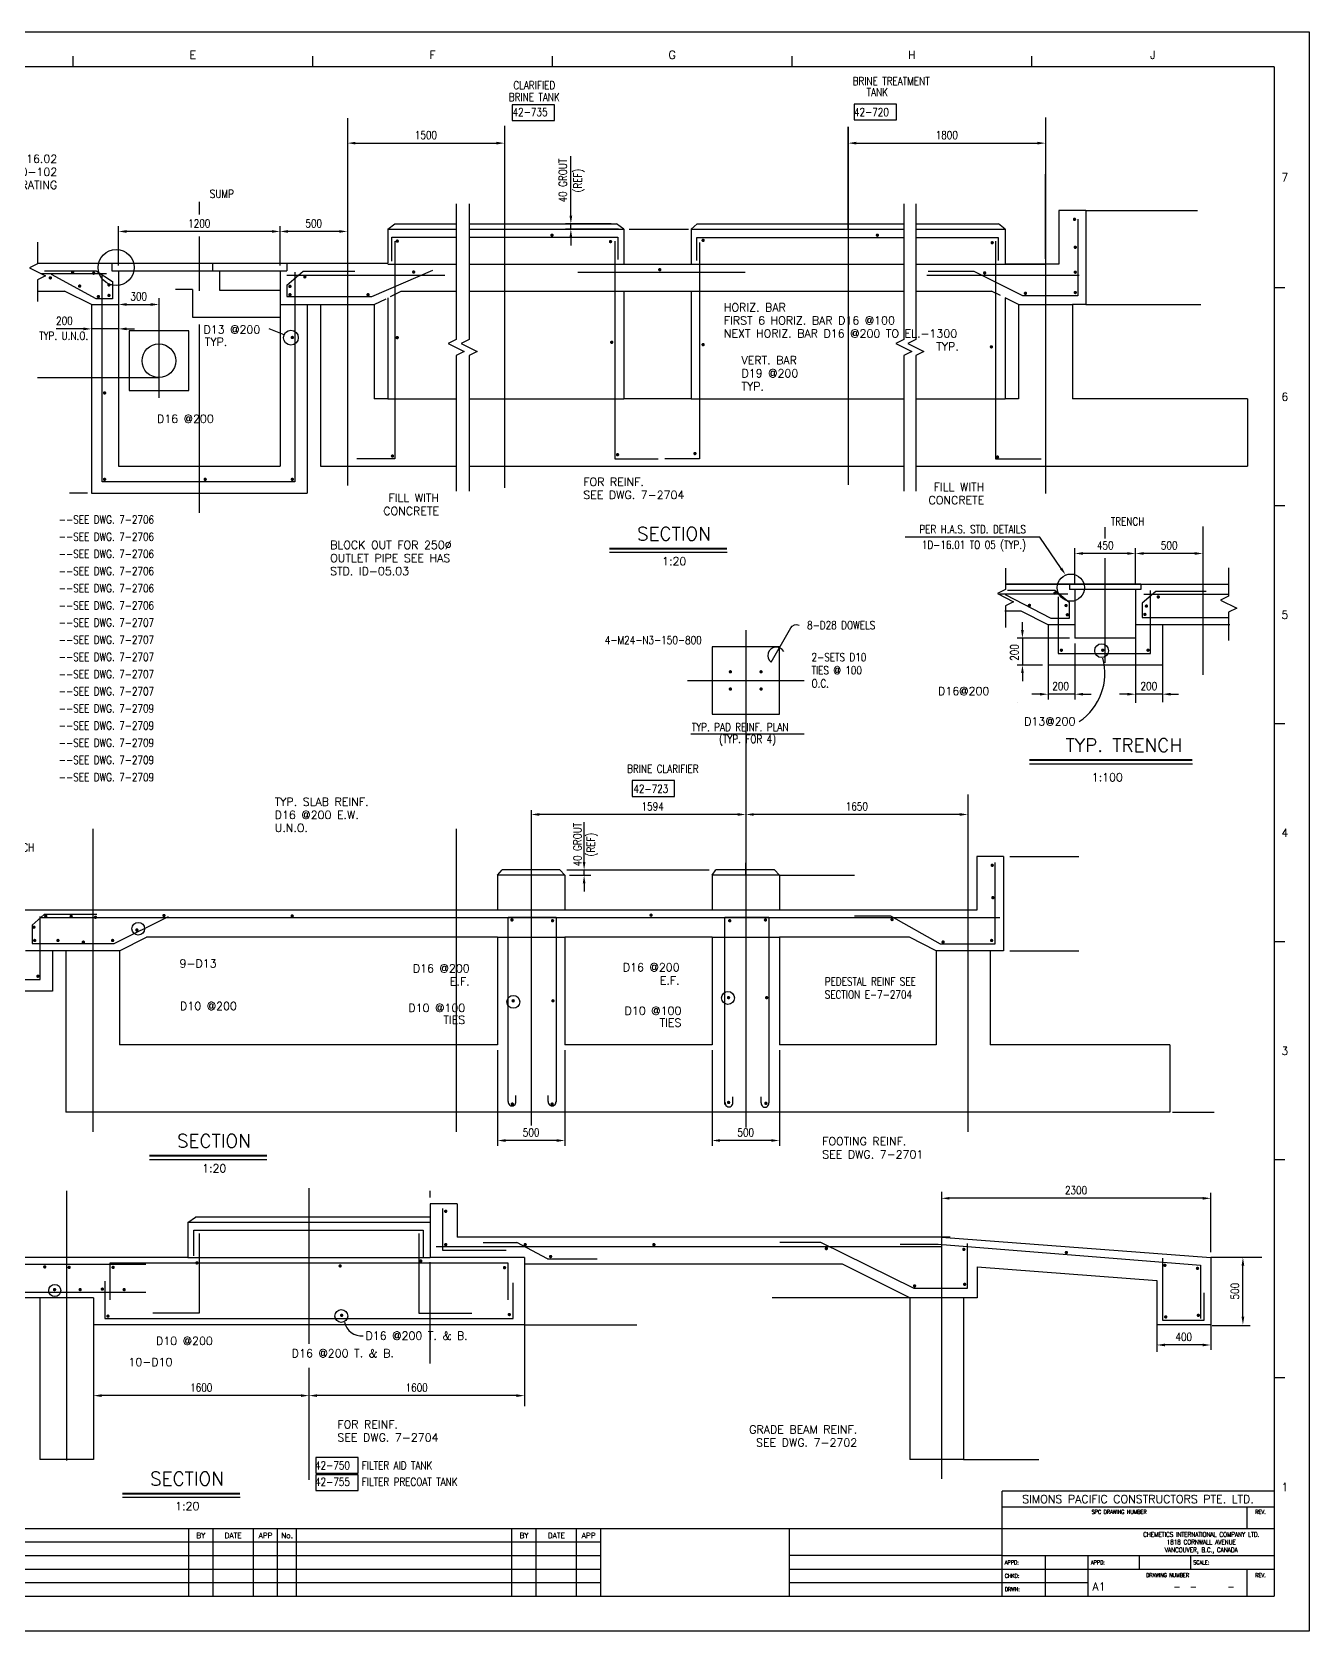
# Model space of a CAD drawing. Extents: x 0 to 84100, y 0 to 59400.
# Drawn here: x 36677 to 84100, y 0 to 59400 of the extents above; entities that cross this region are included whole.
import ezdxf
from ezdxf.enums import TextEntityAlignment as Align

# ---------------------------------------------------------------- set-up
doc = ezdxf.new("R2010")
doc.units = 0
doc.header["$LTSCALE"] = 2500
doc.linetypes.add('CENTER2', pattern=[0])
doc.linetypes.add('HIDDEN', pattern=[0])
for name, color, linetype in [('BORDER', 7, 'CONTINUOUS'), ('CLINE', 7, 'CENTER2'), ('CONC', 1, 'CONTINUOUS'), ('CUTLINE', 7, 'CONTINUOUS'), ('DIM', 6, 'CONTINUOUS'), ('REBAR', 2, 'CONTINUOUS'), ('STREAMS', 7, 'CONTINUOUS'), ('TEXT', 7, 'CONTINUOUS')]:
    doc.layers.add(name, color=color, linetype=linetype)
doc.styles.get("Standard").update_dxf_attribs({"font": 'romans', "width": 0.8})

msp = doc.modelspace()

# ---------------------------------------------------------------- linework, layer by layer
at = {"layer": 'BORDER', "color": 0}
for p, q in [((38200, 58500), (38200, 58100)), ((47100, 58500), (47100, 58100)), ((56000, 58500), (56000, 58100)), ((64900, 58500), (64900, 58100)), ((73800, 58500), (73800, 58100)), ((82800, 58100), (2600, 58100)), ((82800, 58100), (82800, 1300)), ((83200, 49900), (82800, 49900)), ((83200, 41800), (82800, 41800)), ((83200, 33700), (82800, 33700)), ((83200, 25600), (82800, 25600)), ((83200, 17500), (82800, 17500)), ((83200, 9400), (82800, 9400)), ((72700, 1300), (72700, 5200)), ((82800, 5200), (72700, 5200)), ((82800, 4600), (72700, 4600)), ((81800, 3800), (81800, 4600)), ((82800, 3800), (2600, 3800)), ((42500, 1300), (42500, 3800)), ((43400, 1300), (43400, 3800)), ((44900, 1300), (44900, 3800)), ((45800, 1300), (45800, 3800)), ((46500, 1300), (46500, 3800)), ((54500, 1300), (54500, 3800)), ((55400, 1300), (55400, 3800)), ((56900, 1300), (56900, 3800)), ((57800, 1300), (57800, 3800)), ((64800, 3800), (64800, 1300)), ((57800, 3300), (2600, 3300)), ((2600, 2800), (57800, 2800)), ((72700, 2800), (64800, 2800)), ((72700, 2800), (82800, 2800)), ((74300, 2800), (74300, 1300)), ((75900, 2300), (75900, 2800)), ((77800, 2300), (77800, 2800)), ((79700, 2800), (79700, 2300)), ((2600, 2300), (57800, 2300)), ((2600, 1800), (57800, 1800)), ((64800, 2300), (75900, 2300)), ((64800, 1800), (75900, 1800)), ((75900, 2300), (82800, 2300)), ((75900, 1300), (75900, 2300)), ((81800, 1300), (81800, 2300)), ((2600, 1300), (82800, 1300))]:
    msp.add_line(p, q, dxfattribs=at)
at = {"layer": 'BORDER', "color": 0, "const_width": 75}
for points in [[(62487, 40210), (58119, 40210)], [(79768, 32357), (73715, 32357)], [(45404, 17657), (41036, 17657)], [(44404, 5108), (40036, 5108)]]:
    msp.add_lwpolyline(points, dxfattribs=at)
at = {"layer": 'BORDER', "color": 0}
for points in [[(62487, 40060), (58119, 40060)], [(79768, 32207), (73715, 32207)], [(45404, 17507), (41036, 17507)], [(44404, 4958), (40036, 4958)]]:
    msp.add_lwpolyline(points, dxfattribs=at)
at = {"layer": 'CLINE', "color": 0}
for p, q in [((48390, 56193), (48390, 42547)), ((54224, 55918), (54224, 42462)), ((66984, 55881), (66984, 42573)), ((74313, 56227), (74313, 42253)), ((42890, 53091), (42890, 52623)), ((42890, 51804), (42890, 49785)), ((41390, 49516), (41390, 45810)), ((42890, 48539), (42890, 41536)), ((80158, 41034), (80158, 35521)), ((63183, 37185), (63183, 18705)), ((61015, 35312), (65351, 35312)), ((71433, 31079), (71433, 18547)), ((38933, 29803), (38933, 18547)), ((52433, 29803), (52433, 18547)), ((37963, 16347), (37963, 6336)), ((46963, 16454), (46963, 10673)), ((70449, 16314), (70449, 5650)), ((51463, 9938), (51463, 13705)), ((46963, 9780), (46963, 5622))]:
    msp.add_line(p, q, dxfattribs=at)
msp.add_lwpolyline([(63183, 35312), (63183, 35312), (63183, 35312)], close=True, dxfattribs=at)
at = {"layer": 'CONC', "color": 0}
for p, q in [((74813, 52772), (74813, 50772)), ((75813, 52772), (74813, 52772)), ((75813, 52772), (75813, 49272)), ((49890, 52072), (49890, 50810)), ((49890, 52072), (52430, 52072)), ((52915, 52072), (58654, 52072)), ((58654, 52072), (58654, 50772)), ((61154, 52072), (61154, 50772)), ((61154, 52072), (69053, 52072)), ((69501, 52072), (72813, 52072)), ((72813, 52072), (72813, 50772)), ((36885, 50810), (49890, 50810)), ((39640, 50772), (39640, 50522)), ((39640, 50522), (46140, 50522)), ((39890, 50522), (39890, 43272)), ((43376, 50772), (43376, 50522)), ((43640, 50522), (43640, 49810)), ((45890, 50522), (45890, 43272)), ((46140, 50772), (46140, 50522)), ((58654, 50772), (61154, 50772)), ((74813, 50772), (72813, 50772)), ((72813, 50772), (74313, 50772)), ((36885, 49772), (37890, 49772)), ((38890, 49272), (37890, 49772)), ((43640, 49810), (45890, 49810)), ((49890, 49522), (49890, 45772)), ((58654, 49772), (58654, 45772)), ((61154, 49772), (61154, 45772)), ((72813, 49522), (72813, 45772)), ((38890, 49272), (38890, 42272)), ((38890, 49272), (39890, 49272)), ((45890, 49272), (49390, 49272)), ((46890, 49272), (46890, 42272)), ((47390, 49272), (47390, 43272)), ((49390, 49272), (49390, 45772)), ((73313, 49272), (73313, 45772)), ((75313, 49272), (75313, 45772)), ((75813, 49272), (75313, 49272)), ((49890, 45772), (49390, 45772)), ((61154, 45772), (58654, 45772)), ((73313, 45772), (72813, 45772)), ((81813, 45772), (75313, 45772)), ((81813, 45772), (81813, 43272)), ((39890, 43272), (45890, 43272)), ((47390, 43272), (52430, 43272)), ((52915, 43272), (69053, 43272)), ((69501, 43272), (81813, 43272)), ((38890, 42272), (46890, 42272)), ((72830, 38888), (81092, 38888)), ((75202, 38888), (75202, 38688)), ((77852, 38688), (75202, 38688)), ((75408, 38688), (75408, 36882)), ((77658, 38688), (77658, 36882)), ((77852, 38888), (77852, 38688)), ((74408, 37382), (73408, 37882)), ((74408, 37382), (74408, 35882)), ((75408, 37382), (74408, 37382)), ((77658, 36882), (75408, 36882)), ((81158, 37382), (77658, 37382)), ((78658, 37382), (78658, 35882)), ((78658, 35882), (74408, 35882)), ((61144, 33325), (65356, 33325)), ((72759, 28772), (71759, 28772)), ((71759, 28772), (71759, 26772)), ((72759, 28772), (72759, 25272)), ((56463, 28072), (53963, 28072)), ((53963, 28072), (53963, 26772)), ((56278, 28272), (54141, 28272)), ((56463, 28072), (56463, 26772)), ((64433, 28072), (61933, 28072)), ((61933, 28072), (61933, 26772)), ((64256, 28272), (62076, 28272)), ((64433, 28072), (64433, 26772)), ((71759, 26772), (30073, 26772)), ((61576, 26772), (58076, 26772)), ((39933, 25272), (40933, 25772)), ((53963, 25772), (40933, 25772)), ((53963, 25772), (53963, 21772)), ((53963, 25772), (56463, 25772)), ((61933, 25772), (56463, 25772)), ((56463, 25772), (56463, 21772)), ((61933, 25772), (61933, 21772)), ((61933, 25772), (64433, 25772)), ((69259, 25772), (64433, 25772)), ((64433, 25772), (64433, 21772)), ((70259, 25272), (69259, 25772)), ((39933, 25272), (36433, 25272)), ((37433, 25272), (37433, 23772)), ((37933, 25272), (37933, 19272)), ((39933, 25272), (39933, 21772)), ((70259, 25272), (70259, 21772)), ((72759, 25272), (70259, 25272)), ((72259, 25272), (72259, 21772)), ((37433, 23772), (33183, 23772)), ((53963, 21772), (39933, 21772)), ((61933, 21772), (56463, 21772)), ((70259, 21772), (64433, 21772)), ((78933, 21772), (72259, 21772)), ((78933, 21772), (78933, 19272)), ((78933, 19272), (37933, 19272)), ((51463, 15875), (51463, 13875)), ((52463, 15875), (51463, 15875)), ((52463, 15875), (52463, 14625)), ((42463, 15175), (42463, 13875)), ((51463, 15175), (42463, 15175)), ((70775, 14625), (52463, 14625)), ((70449, 14625), (80449, 13875)), ((42463, 13875), (29014, 13875)), ((54963, 13875), (51463, 13875)), ((54963, 13875), (54963, 11375)), ((82352, 13875), (80449, 13875)), ((80449, 13875), (80449, 11375)), ((66775, 13625), (54963, 13625)), ((69275, 12375), (66775, 13625)), ((71775, 13523), (71775, 12375)), ((71775, 13523), (78449, 13022)), ((78449, 13022), (78449, 11375)), ((38963, 12375), (35463, 12375)), ((36963, 12375), (36963, 6375)), ((38963, 12375), (38963, 6375)), ((69275, 12375), (69275, 6375)), ((71775, 12375), (69275, 12375)), ((71275, 12375), (71275, 6375)), ((54963, 11375), (38963, 11375)), ((80449, 11375), (78449, 11375)), ((38963, 6375), (36963, 6375)), ((71275, 6375), (69275, 6375))]:
    msp.add_line(p, q, dxfattribs=at)
at = {"layer": 'CONC', "color": 0, "linetype": 'HIDDEN'}
for p, q in [((42640, 49839), (42640, 48810)), ((42640, 48810), (45890, 48810))]:
    msp.add_line(p, q, dxfattribs=at)
at = {"layer": 'CONC', "color": 0, "linetype": 'CONTINUOUS'}
msp.add_line((58654, 49772), (61154, 49772), dxfattribs=at)
at = {"layer": 'CONC', "color": 0}
for points in [[(40282, 46077), (42498, 46077), (42498, 48293), (40282, 48293)], [(61933, 36562), (61933, 34062), (64433, 34062), (64433, 36562)]]:
    msp.add_lwpolyline(points, close=True, dxfattribs=at)
at = {"layer": 'CONC', "color": 0, "const_width": 62.5}
for points in [[(62613, 35601, 1), (62613, 35663, 1)], [(63753, 35601, 1), (63753, 35663, 1)], [(62613, 34961, 1), (62613, 35023, 1)], [(63753, 34961, 1), (63753, 35023, 1)]]:
    msp.add_lwpolyline(points, format="xyb", close=True, dxfattribs=at)
at = {"layer": 'CONC', "color": 0}
msp.add_circle((41390, 47185), 625, dxfattribs=at)
at = {"layer": 'CUTLINE', "color": 0}
msp.add_lwpolyline([(0, 0), (0, 59400), (84100, 59400), (84100, 0)], close=True, dxfattribs=at)
msp.add_lwpolyline([(0, 0), (0, 59400), (84100, 59400), (84100, 0)], close=True, dxfattribs=at)
at = {"layer": 'DIM', "color": 0}
for p, q in [((56081, 56688), (54515, 56688)), ((54515, 56688), (54515, 56107)), ((56081, 56107), (56081, 56688)), ((68780, 56713), (67214, 56713)), ((67214, 56713), (67214, 56132)), ((68780, 56132), (68780, 56713)), ((48390, 55993), (48390, 55071)), ((54515, 56107), (56081, 56107)), ((66984, 52072), (66984, 55881)), ((67214, 56132), (68780, 56132)), ((74313, 56027), (74313, 55071)), ((48690, 55271), (53924, 55271)), ((54224, 55718), (54224, 55071)), ((66984, 55681), (66984, 55071)), ((67284, 55271), (74013, 55271)), ((56689, 52872), (56689, 54789)), ((74313, 50972), (74313, 54116)), ((56689, 52572), (56689, 52872)), ((49890, 52072), (50154, 52272)), ((50154, 52272), (52430, 52272)), ((52915, 52272), (58389, 52272)), ((58189, 52272), (56489, 52272)), ((56689, 52072), (56689, 52272)), ((58654, 52072), (58389, 52272)), ((61154, 52072), (61375, 52272)), ((61375, 52272), (69053, 52272)), ((69501, 52272), (72564, 52272)), ((72813, 52072), (72564, 52272)), ((75813, 52772), (79965, 52772)), ((39890, 50722), (39890, 52190)), ((45590, 51990), (40190, 51990)), ((45890, 50722), (45890, 52190)), ((45890, 50722), (45890, 52190)), ((48090, 51990), (46190, 51990)), ((58454, 52072), (56489, 52072)), ((56689, 51772), (56689, 51472)), ((58859, 52072), (61053, 52072)), ((39890, 50322), (39890, 49077)), ((41390, 49316), (41390, 49077)), ((42640, 49839), (42007, 49839)), ((49390, 49272), (49827, 49490)), ((49988, 49571), (50390, 49772)), ((72643, 49607), (72313, 49772)), ((73313, 49272), (72813, 49522)), ((38890, 49072), (38890, 47262)), ((39890, 49072), (39890, 47262)), ((40190, 49277), (41090, 49277)), ((73313, 49272), (75313, 49272)), ((75813, 49272), (80089, 49272)), ((38290, 48371), (37573, 48371)), ((38590, 48371), (38290, 48371)), ((39890, 48371), (38890, 48371)), ((40190, 48371), (40490, 48371)), ((46037, 48146), (45483, 48369)), ((36885, 46560), (41390, 46560)), ((76533, 40584), (76533, 40999)), ((73689, 40628), (69098, 40628)), ((74101, 40628), (73689, 40628)), ((74894, 39473), (74101, 40628)), ((75408, 38888), (75408, 40228)), ((77358, 40028), (75708, 40028)), ((76533, 35962), (76533, 39853)), ((77658, 38888), (77658, 40228)), ((77658, 38888), (77658, 40228)), ((79858, 40028), (77958, 40028)), ((77852, 38888), (72830, 38888)), ((73408, 37882), (72808, 37882)), ((73458, 37182), (73458, 37482)), ((75208, 36882), (73258, 36882)), ((73258, 36882), (73258, 36882)), ((73458, 36882), (73458, 35882)), ((74408, 37182), (74408, 34600)), ((77658, 36882), (77658, 34483)), ((75408, 36682), (75408, 34600)), ((74208, 35882), (73258, 35882)), ((78658, 35882), (78658, 34510)), ((73458, 35582), (73458, 35282)), ((73258, 34483), (73258, 34483)), ((74108, 34800), (73808, 34800)), ((75408, 34800), (74408, 34800)), ((75708, 34800), (76008, 34800)), ((77358, 34800), (77058, 34800)), ((78658, 34800), (77658, 34800)), ((78958, 34800), (79258, 34800)), ((60537, 31598), (58971, 31598)), ((58971, 31598), (58971, 31003)), ((60537, 31003), (60537, 31598)), ((58971, 31003), (60537, 31003)), ((62883, 30333), (55513, 30333)), ((71133, 30333), (63483, 30333)), ((57181, 28872), (57181, 30050)), ((38933, 29603), (38933, 27718)), ((57181, 28572), (57181, 28872)), ((63183, 28072), (63183, 28537)), ((72984, 28772), (75551, 28772)), ((53963, 28072), (54141, 28272)), ((56463, 28072), (56278, 28272)), ((56535, 28272), (61820, 28272)), ((56638, 28072), (57427, 28072)), ((56998, 28072), (57381, 28072)), ((57181, 28072), (57181, 28272)), ((61933, 28072), (62076, 28272)), ((64433, 28072), (64256, 28272)), ((64433, 28072), (67225, 28072)), ((57181, 27772), (57181, 27472)), ((72984, 25272), (75551, 25272)), ((53963, 21572), (53963, 18021)), ((56463, 21572), (56463, 18021)), ((61933, 21572), (61933, 18021)), ((64433, 21572), (64433, 18021)), ((79033, 19272), (80579, 19272)), ((56163, 18221), (54263, 18221)), ((64133, 18221), (62233, 18221)), ((51463, 16108), (51463, 16347)), ((70449, 16114), (70449, 15874)), ((80149, 16074), (70749, 16074)), ((80449, 14075), (80449, 16274)), ((42463, 15175), (42751, 15375)), ((51463, 15375), (42751, 15375)), ((81646, 11675), (81646, 13575)), ((69275, 12375), (64158, 12375)), ((54963, 11375), (54963, 8349)), ((54963, 11375), (59140, 11375)), ((78449, 11375), (78449, 10377)), ((80449, 11375), (80449, 10445)), ((80498, 11352), (81914, 11352)), ((80149, 10625), (78749, 10625)), ((46663, 8744), (39263, 8744)), ((54663, 8744), (47263, 8744)), ((48789, 6443), (47223, 6443)), ((47223, 6443), (47223, 5862)), ((48789, 5862), (48789, 6443)), ((71275, 6375), (74067, 6375)), ((47223, 5862), (48789, 5862)), ((48789, 5798), (47223, 5798)), ((47223, 5798), (47223, 5217)), ((48789, 5217), (48789, 5798)), ((47223, 5217), (48789, 5217))]:
    msp.add_line(p, q, dxfattribs=at)
at = {"layer": 'DIM', "color": 0, "linetype": 'HIDDEN'}
for p, q in [((49890, 50772), (52430, 50772)), ((52915, 50772), (58654, 50772)), ((61154, 50772), (69053, 50772)), ((69501, 50772), (72813, 50772)), ((50390, 49772), (52430, 49772)), ((52915, 49772), (58654, 49772)), ((61154, 49772), (69053, 49772)), ((69501, 49772), (72313, 49772)), ((49890, 45772), (52430, 45772)), ((52915, 45772), (58654, 45772)), ((61154, 45772), (69053, 45772)), ((69501, 45772), (72813, 45772)), ((42463, 13875), (51463, 13875))]:
    msp.add_line(p, q, dxfattribs=at)
at = {"layer": 'DIM', "color": 0, "linetype": 'CENTER2'}
msp.add_line((55213, 30488), (55213, 18784), dxfattribs=at)
at = {"layer": 'DIM', "color": 0}
for points, format in [([(39599, 51320, 0, 100, 0), (39465, 51588, 0, 0, 0), (37914, 54688, 0, 0, 0.61787)], "xyseb"), ([(61622, 51581, 0, 100, 0), (61882, 51431, 0, 0, 0), (62518, 51065, 0, 0, -0.619247), (62449, 49928, 0, 0, 0.694714), (62483, 49170, 0, 0, 0.157089)], "xyseb"), ([(49628, 46898, 0, 100, 0), (49912, 46800, 0, 0, 0), (50678, 46535, 0, 0, -0.579795), (50961, 45040, 0, 0, 0.211912), (49628, 42253, 0, 0, -0.971913)], "xyseb"), ([(61484, 46450, 0, 100, 0), (61724, 46630, 0, 0, 0), (62311, 47069, 0, 0, -0.161781), (62725, 47207, 0, 0, -0.000484)], "xyseb"), ([(73107, 47262, 0, 100, 0), (72901, 47044, 0, 0, 0), (71167, 45202, 0, 0, 0.718258), (71814, 43990, 0, 0, -0.785118), (72420, 42576, 0, 0, 2.995076)], "xyseb"), ([(42473, 46772, 0, 100, 0), (42726, 46611, 0, 0, 0), (45241, 45005, 0, 0, -0.36833), (46474, 40972, 0, 0, 0.816304), (47475, 40272, 0, 0, 5.85004)], "xyseb"), ([(58354, 45368, 0, 100, 0), (58111, 45192, 0, 0, 0), (56695, 44162, 0, 0, 0.662264), (57021, 42755, 0, 0, 0.086827)], "xyseb"), ([(39261, 43994, 0, 100, 0), (39494, 44183, 0, 0, 0), (40299, 44838, 0, 0, -0.218462), (41047, 45031, 0, 0, 0.08906)], "xyseb"), ([(64596, 36387, 1.219804), (64124, 35987), (64854, 37261, -0.381557), (65161, 37364, 35.630192)], "xyb"), ([(75825, 36318, 0, 100, 0), (75575, 36152, 0, 0, 0), (74304, 35311, 0, 0, -0.195965), (72822, 35014, 0, 0, -0.110895)], "xyseb"), ([(64218, 35683, 0, 100, 0), (64482, 35825, 0, 0, 0), (65018, 36113, 0, 0, -0.149325), (65326, 36175, 0, 0, -7.525246)], "xyseb"), ([(47558, 26523, 0, 100, 0), (47331, 26719, 0, 0, 0), (45046, 28691, 0, 0, -0.346946), (44704, 30461, 0, 0, -0.326236), (45389, 30803, 0, 0, -11.902708)], "xyseb"), ([(39169, 25535, 0, 100, 0), (39299, 25265, 0, 0, 0), (39641, 24551, 0, 0, 0.301658), (41877, 23218, 0, 0, -0.024188)], "xyseb"), ([(40728, 25842, 0, 100, 0), (40929, 25619, 0, 0, 0), (41302, 25207, 0, 0, 0.099675), (41856, 24797, 0, 0, -0.635601)], "xyseb"), ([(54500, 23554, 0, 100, 0), (54299, 23777, 0, 0, 0), (53759, 24375, 0, 0, 0.209901), (53230, 24613, 0, 0, -0.387516)], "xyseb"), ([(62297, 23596, 0, 100, 0), (62096, 23819, 0, 0, 0), (61556, 24417, 0, 0, 0.209901), (61027, 24655, 0, 0, -0.387516)], "xyseb"), ([(64437, 22694, 0, 100, 0), (64614, 22936, 0, 0, 0), (65384, 23992, 0, 0, -0.330172), (65817, 24128, 0, 0, 0.169099)], "xyseb"), ([(54387, 22115, 0, 100, 0), (54162, 22314, 0, 0, 0), (53355, 23028, 0, 0, 0.169654), (53064, 23147, 0, 0, -0.094508)], "xyseb"), ([(62416, 22009, 0, 100, 0), (62191, 22208, 0, 0, 0), (61384, 22922, 0, 0, 0.169654), (61093, 23041, 0, 0, -0.094508)], "xyseb"), ([(66649, 20084, 0, 100, 0), (66454, 19856, 0, 0, 0), (65683, 18957, 0, 0, 0.399915), (65723, 18192, 0, 0, 0.398074)], "xyseb"), ([(39767, 12570, 0, 100, 0), (39901, 12302, 0, 0, 0), (40520, 11065, 0, 0, 0.28206), (40984, 10776, 0, 0, 0.003607)], "xyseb"), ([(37555, 12410, 0, 100, 0), (37686, 12140, 0, 0, 0), (38132, 11225, 0, 0, 0.276484), (40023, 9991, 0, 0, 0.019345)], "xyseb"), ([(42887, 12342, 0, 100, 0), (43133, 12170, 0, 0, 0), (43788, 11714, 0, 0, -0.279387), (44635, 9803, 0, 0, 0.609268), (47720, 7674, 0, 0, 1.349079)], "xyseb"), ([(44683, 11566, 0, 100, 0), (44838, 11309, 0, 0, 0), (45130, 10822, 0, 0, 0.263209), (46024, 10316, 0, 0, -6719.547292)], "xyseb"), ([(69515, 9015, 0, 100, 0), (69317, 8790, 0, 0, 0), (68307, 7646, 0, 0, -0.318645), (67622, 7485, 0, 0, -0.038793)], "xyseb")]:
    msp.add_lwpolyline(points, format=format, dxfattribs=at)
for points in [[(52430, 53016), (52430, 47981), (52130, 47831), (52730, 47531), (52430, 47381), (52430, 42346)], [(52915, 53016), (52915, 47981), (52615, 47831), (53215, 47531), (52915, 47381), (52915, 42346)], [(69053, 53016), (69053, 47981), (68753, 47831), (69353, 47531), (69053, 47381), (69053, 42346)], [(69501, 53016), (69501, 47981), (69201, 47831), (69801, 47531), (69501, 47381), (69501, 42346)], [(36885, 51592), (36885, 50792), (36585, 50642), (37185, 50342), (36885, 50192), (36885, 49392)], [(72830, 39488), (72830, 38686), (72530, 38536), (73130, 38236), (72830, 38086), (72830, 37284)], [(81114, 39496), (81114, 38442), (80814, 38292), (81414, 37992), (81114, 37842), (81114, 36789)]]:
    msp.add_lwpolyline(points, dxfattribs=at)
for centre, radius in [((39802, 50652), 668), ((46292, 48043), 275), ((75257, 38758), 507), ((76398, 36417), 257), ((40625, 26088), 234), ((54554, 23372), 239), ((62522, 23518), 239), ((37523, 12650), 224), ((48164, 11702), 239)]:
    msp.add_circle(centre, radius, dxfattribs=at)
for centre, radius, start, end in [((74392, 35561), 2126, 303.57234, 15.79727), ((48905, 11596), 629, 190.94174, 276.15272)]:
    msp.add_arc(centre, radius, start, end, dxfattribs=at)
for points in [[(48690, 55321), (48690, 55221), (48390, 55271)], [(53924, 55321), (53924, 55221), (54224, 55271)], [(67284, 55321), (67284, 55221), (66984, 55271)], [(74013, 55321), (74013, 55221), (74313, 55271)], [(56639, 52572), (56739, 52572), (56689, 52272)], [(40190, 52040), (40190, 51940), (39890, 51990)], [(45590, 52040), (45590, 51940), (45890, 51990)], [(46190, 52040), (46190, 51940), (45890, 51990)], [(48090, 52040), (48090, 51940), (48390, 51990)], [(56639, 51772), (56739, 51772), (56689, 52072)], [(40190, 49327), (40190, 49227), (39890, 49277)], [(41090, 49327), (41090, 49227), (41390, 49277)], [(38590, 48421), (38590, 48321), (38890, 48371)], [(40190, 48421), (40190, 48321), (39890, 48371)], [(75708, 40078), (75708, 39978), (75408, 40028)], [(77358, 40078), (77358, 39978), (77658, 40028)], [(77958, 40078), (77958, 39978), (77658, 40028)], [(79858, 40078), (79858, 39978), (80158, 40028)], [(74935, 39502), (74853, 39445), (75064, 39226)], [(73408, 37182), (73508, 37182), (73458, 36882)], [(73408, 35582), (73508, 35582), (73458, 35882)], [(74108, 34850), (74108, 34750), (74408, 34800)], [(75708, 34850), (75708, 34750), (75408, 34800)], [(77358, 34850), (77358, 34750), (77658, 34800)], [(78958, 34850), (78958, 34750), (78658, 34800)], [(55513, 30383), (55513, 30283), (55213, 30333)], [(62883, 30383), (62883, 30283), (63183, 30333)], [(63483, 30383), (63483, 30283), (63183, 30333)], [(71133, 30383), (71133, 30283), (71433, 30333)], [(57131, 28572), (57231, 28572), (57181, 28272)], [(57131, 27772), (57231, 27772), (57181, 28072)], [(54263, 18271), (54263, 18171), (53963, 18221)], [(56163, 18271), (56163, 18171), (56463, 18221)], [(62233, 18271), (62233, 18171), (61933, 18221)], [(64133, 18271), (64133, 18171), (64433, 18221)], [(70749, 16124), (70749, 16024), (70449, 16074)], [(80149, 16124), (80149, 16024), (80449, 16074)], [(81596, 13575), (81696, 13575), (81646, 13875)], [(81596, 11675), (81696, 11675), (81646, 11375)], [(78749, 10675), (78749, 10575), (78449, 10625)], [(80149, 10675), (80149, 10575), (80449, 10625)], [(39263, 8794), (39263, 8694), (38963, 8744)], [(46663, 8794), (46663, 8694), (46963, 8744)], [(47263, 8794), (47263, 8694), (46963, 8744)], [(54663, 8794), (54663, 8694), (54963, 8744)]]:
    msp.add_solid(points, dxfattribs=at)
at = {"layer": 'REBAR', "color": 0}
for p, q in [((75513, 52452), (75513, 49601)), ((50040, 50888), (50040, 51775)), ((50040, 51775), (52430, 51775)), ((52915, 51775), (58428, 51775)), ((58428, 51775), (58428, 50944)), ((61366, 50917), (61366, 51770)), ((61366, 51770), (69053, 51770)), ((69501, 51770), (72559, 51770)), ((72559, 51770), (72559, 50917)), ((50153, 51625), (50153, 43545)), ((58316, 51625), (58316, 43545)), ((61468, 51584), (61468, 43545)), ((72461, 51625), (72461, 43545)), ((37142, 50527), (39056, 50527)), ((39056, 50527), (39666, 50135)), ((46139, 49993), (46742, 50520)), ((46742, 50520), (48663, 50520)), ((49303, 49579), (51563, 50558)), ((71663, 50504), (69953, 50504)), ((73469, 49601), (71663, 50504)), ((37023, 50423), (39448, 50423)), ((39056, 49483), (37403, 50396)), ((39285, 42689), (39285, 50369)), ((39666, 50135), (39666, 49483)), ((46139, 50369), (52014, 50369)), ((46139, 49993), (46139, 49579)), ((46441, 50482), (46441, 42689)), ((56948, 50482), (63162, 50482)), ((69905, 50361), (75560, 50361)), ((39666, 49483), (39056, 49483)), ((46139, 49579), (49303, 49579)), ((75513, 49601), (73469, 49601)), ((50153, 43545), (48739, 43545)), ((58316, 43545), (59933, 43545)), ((61468, 43545), (60175, 43545)), ((72461, 43545), (74158, 43545)), ((46441, 42689), (39285, 42689)), ((74676, 38655), (72898, 38655)), ((74676, 38655), (75192, 38218)), ((78409, 38620), (77906, 38185)), ((78208, 36308), (78208, 38654)), ((80286, 38620), (78409, 38620)), ((75149, 38514), (72605, 38514)), ((74521, 37615), (72828, 38493)), ((74789, 38419), (74789, 36308)), ((75192, 38218), (75192, 37615)), ((77906, 38185), (77906, 37649)), ((77963, 38514), (81114, 38514)), ((75192, 37615), (74521, 37615)), ((77906, 37649), (81114, 37649)), ((74789, 36308), (78208, 36308)), ((72432, 28552), (72432, 25514)), ((37132, 26613), (36681, 26223)), ((36681, 26223), (36681, 25539)), ((36957, 26511), (72618, 26511)), ((36983, 24198), (36983, 26544)), ((39088, 26613), (37132, 26613)), ((39731, 25539), (41742, 26544)), ((54361, 19674), (54361, 26518)), ((54361, 26518), (56139, 26518)), ((56139, 26518), (56139, 19674)), ((62412, 19557), (62412, 26518)), ((62412, 26518), (64042, 26518)), ((64042, 26518), (64042, 19625)), ((68576, 26558), (67227, 26558)), ((70418, 25514), (68576, 26558)), ((36681, 25539), (39731, 25539)), ((70494, 25514), (70418, 25514)), ((72432, 25514), (70494, 25514)), ((33564, 24198), (36983, 24198)), ((54650, 19674), (54650, 19889)), ((55848, 19674), (55848, 19889)), ((56139, 19674), (56139, 19641)), ((62702, 19634), (62702, 19849)), ((63753, 19625), (63753, 19840)), ((51921, 15695), (51921, 14152)), ((42684, 13932), (42684, 14888)), ((42684, 14888), (51200, 14888)), ((51200, 14888), (51200, 13886)), ((42890, 14767), (42890, 11805)), ((51040, 14767), (51040, 11805)), ((51689, 14281), (70478, 14281)), ((53437, 14431), (54679, 14431)), ((55821, 13820), (54679, 14431)), ((65976, 14430), (64450, 14430)), ((69436, 12719), (65976, 14430)), ((68915, 14372), (70329, 14372)), ((70329, 14372), (80076, 13591)), ((71408, 14391), (71408, 12719)), ((39581, 12299), (39581, 13680)), ((39581, 13680), (54349, 13680)), ((51921, 14152), (54288, 14152)), ((54349, 13680), (54349, 12299)), ((55821, 13820), (57667, 13820)), ((78657, 13854), (78657, 11546)), ((40911, 13619), (36017, 13619)), ((80076, 13591), (80076, 11604)), ((35642, 12590), (40911, 12590)), ((39383, 12990), (39383, 11607)), ((54547, 11607), (54547, 12940)), ((71408, 12719), (69436, 12719)), ((80211, 11546), (80211, 12562)), ((39383, 11607), (54547, 11607)), ((42890, 11805), (41161, 11805)), ((51040, 11805), (53015, 11805)), ((78657, 11546), (80211, 11546))]:
    msp.add_line(p, q, dxfattribs=at)
at = {"layer": 'REBAR', "color": 0, "const_width": 62.5}
for points in [[(75361, 52440, 1), (75423, 52440, 1)], [(50210, 51631, 1), (50272, 51631, 1)], [(55957, 51851, 1), (56019, 51851, 1)], [(61568, 51658, 1), (61630, 51658, 1)], [(68042, 51851, 1), (68104, 51851, 1)], [(58130, 51614, 1), (58192, 51614, 1)], [(72304, 51571, 1), (72366, 51571, 1)], [(75389, 51402, 1), (75451, 51402, 1)], [(38155, 50483, 1), (38217, 50483, 1)], [(38938, 50440, 1), (39000, 50440, 1)], [(50819, 50483, 1), (50881, 50483, 1)], [(59958, 50570, 1), (60020, 50570, 1)], [(72024, 50449, 1), (72086, 50449, 1)], [(75389, 50477, 1), (75451, 50477, 1)], [(37328, 50266, 1), (37390, 50266, 1)], [(38416, 49961, 1), (38478, 49961, 1)], [(39504, 50005, 1), (39566, 50005, 1)], [(46226, 49950, 1), (46288, 49950, 1)], [(46779, 50304, 1), (46841, 50304, 1)], [(39112, 49570, 1), (39174, 49570, 1)], [(39504, 49613, 1), (39566, 49613, 1)], [(46226, 49640, 1), (46288, 49640, 1)], [(49125, 49640, 1), (49187, 49640, 1)], [(73538, 49693, 1), (73600, 49693, 1)], [(75389, 49721, 1), (75451, 49721, 1)], [(46314, 48052, 1), (46376, 48052, 1)], [(50210, 48047, 1), (50272, 48047, 1)], [(58174, 47873, 1), (58236, 47873, 1)], [(61568, 47786, 1), (61630, 47786, 1)], [(72276, 47703, 1), (72338, 47703, 1)], [(39343, 45992, 1), (39405, 45992, 1)], [(50033, 43645, 1), (50095, 43645, 1)], [(58392, 43697, 1), (58454, 43697, 1)], [(61264, 43740, 1), (61326, 43740, 1)], [(72501, 43610, 1), (72563, 43610, 1)], [(39343, 42782, 1), (39405, 42782, 1)], [(43079, 42782, 1), (43141, 42782, 1)], [(46314, 42782, 1), (46376, 42782, 1)], [(74632, 38553, 1), (74694, 38553, 1)], [(73688, 38099, 1), (73750, 38099, 1)], [(75047, 38095, 1), (75109, 38095, 1)], [(78031, 38074, 1), (78093, 38074, 1)], [(78471, 38413, 1), (78533, 38413, 1)], [(75096, 37750, 1), (75158, 37750, 1)], [(77973, 37762, 1), (78035, 37762, 1)], [(74874, 36434, 1), (74936, 36434, 1)], [(76409, 36434, 1), (76471, 36434, 1)], [(78091, 36434, 1), (78153, 36434, 1)], [(72306, 28445, 1), (72368, 28445, 1)], [(72330, 27244, 1), (72392, 27244, 1)], [(36717, 26146, 1), (36779, 26146, 1)], [(37158, 26554, 1), (37220, 26554, 1)], [(38101, 26554, 1), (38163, 26554, 1)], [(39004, 26513, 1), (39066, 26513, 1)], [(41546, 26579, 1), (41608, 26579, 1)], [(46310, 26562, 1), (46372, 26562, 1)], [(54470, 26414, 1), (54532, 26414, 1)], [(55976, 26385, 1), (56038, 26385, 1)], [(59635, 26592, 1), (59697, 26592, 1)], [(62557, 26385, 1), (62619, 26385, 1)], [(63885, 26415, 1), (63947, 26415, 1)], [(68588, 26430, 1), (68650, 26430, 1)], [(36748, 25652, 1), (36810, 25652, 1)], [(37609, 25652, 1), (37671, 25652, 1)], [(38553, 25590, 1), (38615, 25590, 1)], [(39640, 25652, 1), (39702, 25652, 1)], [(40542, 26041, 1), (40604, 26041, 1)], [(70481, 25593, 1), (70543, 25593, 1)], [(72281, 25652, 1), (72343, 25652, 1)], [(36866, 24324, 1), (36928, 24324, 1)], [(54515, 23410, 1), (54577, 23410, 1)], [(55991, 23410, 1), (56053, 23410, 1)], [(62513, 23528, 1), (62575, 23528, 1)], [(63929, 23528, 1), (63991, 23528, 1)], [(54485, 19575, 1), (54547, 19575, 1)], [(55961, 19575, 1), (56023, 19575, 1)], [(62513, 19634, 1), (62575, 19634, 1)], [(63900, 19604, 1), (63962, 19604, 1)], [(52010, 15592, 1), (52072, 15592, 1)], [(52010, 14353, 1), (52072, 14353, 1)], [(54961, 14353, 1), (55023, 14353, 1)], [(59742, 14353, 1), (59804, 14353, 1)], [(66146, 14206, 1), (66208, 14206, 1)], [(42772, 13674, 1), (42834, 13674, 1)], [(51082, 13745, 1), (51144, 13745, 1)], [(55905, 13911, 1), (55967, 13911, 1)], [(71252, 14176, 1), (71314, 14176, 1)], [(75059, 14058, 1), (75121, 14058, 1)], [(37120, 13525, 1), (37182, 13525, 1)], [(38024, 13509, 1), (38086, 13509, 1)], [(39658, 13508, 1), (39720, 13508, 1)], [(48089, 13563, 1), (48151, 13563, 1)], [(54194, 13497, 1), (54256, 13497, 1)], [(78718, 13586, 1), (78780, 13586, 1)], [(79928, 13468, 1), (79990, 13468, 1)], [(37484, 12684, 1), (37546, 12684, 1)], [(38435, 12684, 1), (38497, 12684, 1)], [(39260, 12700, 1), (39322, 12700, 1)], [(40069, 12684, 1), (40131, 12684, 1)], [(69422, 12819, 1), (69484, 12819, 1)], [(71281, 12878, 1), (71343, 12878, 1)], [(39467, 11697, 1), (39529, 11697, 1)], [(48146, 11726, 1), (48208, 11726, 1)], [(54371, 11756, 1), (54433, 11756, 1)], [(78748, 11668, 1), (78810, 11668, 1)], [(79958, 11727, 1), (80020, 11727, 1)]]:
    msp.add_lwpolyline(points, format="xyb", close=True, dxfattribs=at)
at = {"layer": 'REBAR', "color": 0}
for centre in [(54506, 19654), (55992, 19654), (62558, 19614), (63897, 19605)]:
    msp.add_arc(centre, 146, 172.12651, 7.87349, dxfattribs=at)
at = {"layer": 'TEXT', "color": 0}
msp.add_line((38743, 42272), (38072, 42272), dxfattribs=at)

# ---------------------------------------------------------------- texts
at = {"layer": 'BORDER', "color": 0}
for s, height, p in [('E', 300, (42650, 58400)), ('F', 300, (51550, 58400)), ('G', 300, (60450, 58400)), ('H', 300, (69350, 58400)), ('J', 300, (78300, 58400)), ('7', 300, (83200, 53850)), ('6', 300, (83200, 45700)), ('5', 300, (83200, 37600)), ('4', 300, (83200, 29500)), ('3', 300, (83200, 21400)), ('1', 300, (83200, 5200)), ('BY', 200, (42950, 3450)), ('DATE', 200, (44150, 3450)), ('APP', 200, (45350, 3450)), ('No.', 200, (46150, 3450)), ('BY', 200, (54950, 3450)), ('DATE', 200, (56150, 3450)), ('APP', 200, (57350, 3450)), ('A1', 300, (76300, 1500))]:
    msp.add_text(s, height=height, dxfattribs=at).set_placement(p, align=Align.CENTER)
for s, p in [('SECTION', (61887, 40360)), ('TYP. TRENCH', (79386, 32507)), ('SECTION', (44804, 17807)), ('SECTION', (43804, 5258))]:
    msp.add_text(s, height=500, dxfattribs=at).set_placement(p, align=Align.BOTTOM_RIGHT)
for s, p in [('1:20', (60978, 39891)), ('1:100', (77187, 31863)), ('1:20', (43895, 17338)), ('1:20', (42895, 4789))]:
    msp.add_text(s, height=300, dxfattribs=at).set_placement(p, align=Align.TOP_RIGHT)
for s, height, width, p in [('SPC DRAWING NUMBER', 150, 0.8, (77050, 4350)), ('REV.', 150, 0.8, (82300, 4350)), ('CHEMETICS INTERNATIONAL COMPANY LTD.', 175, 0.75, (80100, 3500)), ('VANCOUVER, B.C., CANADA', 175, 0.75, (80100, 2925)), ('1818 CORNWALL AVENUE', 175, 0.75, (80100, 3217)), ('DRAWING NUMBER', 150, 0.8, (78850, 2000)), ('REV.', 150, 0.8, (82300, 2000)), ('-', 300, 0.8, (79200, 1500)), ('-', 300, 0.8, (79800, 1500)), ('-', 300, 0.8, (81200, 1500))]:
    msp.add_text(s, height=height, dxfattribs=dict(at, width=width)).set_placement(p, align=Align.CENTER)
at = {"layer": 'BORDER', "color": 0, "width": 0.8}
for s, p in [('APPD:', (72800, 2475)), ('APPD:', (76000, 2475)), ('SCALE:', (79800, 2475)), ('CHKD:', (72800, 1975)), ('DRWN:', (72800, 1475))]:
    msp.add_text(s, height=150, dxfattribs=at).set_placement(p)
at = {"layer": 'DIM', "color": 0, "width": 0.8}
for s, p in [('BRINE TREATMENT', (68582, 57577)), ('BRINE TANK', (55330, 56980)), ('CLARIFIED', (55330, 57420)), ('TANK', (68070, 57161)), ('BRINE CLARIFIER', (60103, 32032))]:
    msp.add_text(s, height=300, dxfattribs=at).set_placement(p, align=Align.MIDDLE)
for s, p in [('42-735', (54525, 56276)), ('42-720', (67202, 56276)), ('SUMP', (43280, 53237)), ('42-723', (59011, 31137))]:
    msp.add_text(s, height=300, dxfattribs=at).set_placement(p)
for s, p in [('1500', (51307, 55571)), ('1800', (70648, 55571)), ('1200', (42890, 52290)), ('500', (47140, 52290)), ('300', (40640, 49577)), ('200', (37881, 48671)), ('TYP. U.N.O.', (37853, 48117)), ('TRENCH', (77363, 41218)), ('450', (76533, 40328)), ('500', (78908, 40328)), ('200', (74876, 35100)), ('200', (78153, 35100)), ('1594', (59725, 30633)), ('1650', (67308, 30633)), ('TRENCH', (36138, 29108)), ('500', (55213, 18521)), ('500', (63183, 18521)), ('2300', (75449, 16374)), ('400', (79449, 10925)), ('1600', (42963, 9044)), ('1600', (50963, 9044))]:
    msp.add_text(s, height=300, dxfattribs=at).set_placement(p, align=Align.MIDDLE_CENTER)
for s, p in [('40 GROUT', (56389, 53881)), ('200', (73158, 36350)), ('500', (81346, 12625))]:
    msp.add_text(s, height=300, rotation=90, dxfattribs=at).set_placement(p, align=Align.MIDDLE_CENTER)
for s, p in [('(REF)', (56964, 53881)), ('40 GROUT', (56933, 29213)), ('(REF)', (57447, 29213))]:
    msp.add_text(s, height=300, rotation=90, dxfattribs=at).set_placement(p, align=Align.MIDDLE)
for s, p in [('PER H.A.S. STD. DETAILS', (73589, 40928)), ('1D-16.01 TO 05 (TYP.)', (73589, 40350))]:
    msp.add_text(s, height=300, dxfattribs=at).set_placement(p, align=Align.MIDDLE_RIGHT)
at = {"layer": 'STREAMS', "color": 0}
msp.add_text('SIMONS PACIFIC CONSTRUCTORS PTE. LTD.', height=300, dxfattribs=at).set_placement((77750, 4750), align=Align.CENTER)
at = {"layer": 'TEXT', "color": 0}
for s, p in [('SIM. TO H.A.S. STD. 1D-16.02', (37614, 54538)), ('& 1D-16.03 TYPE 30-102', (37614, 54052)), ('(38X5) GALV. ST. GRATING', (37614, 53567)), ('FILL WITH', (51793, 41942)), ('FILL WITH', (72040, 42346)), ('CONCRETE', (51793, 41456)), ('CONCRETE', (72040, 41860)), ('D16@200', (72229, 34765)), ('D13@200', (75426, 33639)), ('D16 @200', (52930, 24463)), ('D16 @200', (60727, 24505)), ('E.F.', (52930, 23977)), ('E.F.', (60727, 24019)), ('D10 @100', (52764, 22997)), ('D10 @100', (60793, 22891)), ('TIES', (52764, 22555)), ('TIES', (60793, 22449)), ('GRADE BEAM REINF.', (67322, 7335)), ('SEE DWG. 7-2702', (67322, 6849))]:
    msp.add_text(s, height=300, dxfattribs=at).set_placement(p, align=Align.RIGHT)
for s, p in [('HORIZ. BAR', (62370, 49020)), ('FIRST 6 HORIZ. BAR D16 @100', (62370, 48534)), ('D13 @200', (43046, 48196)), ('NEXT HORIZ. BAR D16 @200 TO EL.-1300', (62370, 48049)), ('TYP.', (43094, 47737)), ('TYP.', (70260, 47567)), ('VERT. BAR', (63025, 47057)), ('TYP.', (63025, 46086)), ('D19 @200', (63025, 46571)), ('D16 @200', (41319, 44881)), ('FOR REINF.', (57150, 42538)), ('SEE DWG. 7-2704', (57150, 42052)), ('BLOCK OUT FOR 250%%C', (47749, 40194)), ('OUTLET PIPE SEE HAS', (47749, 39708)), ('STD. ID-05.03', (47749, 39223)), ('TYP. SLAB REINF.', (45689, 30653)), ('D16 @200 E.W.', (45689, 30167)), ('U.N.O.', (45689, 29682)), ('9-D13', (42156, 24647)), ('D10 @200', (42177, 23068)), ('SEE DWG. 7-2701', (66023, 17556)), ('FOOTING REINF.', (66023, 18042)), ('D10 @200', (41284, 10626)), ('D16 @200 T. & B. ', (49064, 10821)), ('10-D10', (40259, 9841)), ('D16 @200 T. & B. ', (46324, 10166)), ('FOR REINF.', (48020, 7524)), ('SEE DWG. 7-2704', (48020, 7038))]:
    msp.add_text(s, height=300, dxfattribs=at).set_placement(p)
at = {"layer": 'TEXT', "color": 0, "width": 0.8}
for s, p in [('--SEE DWG. 7-2706', (37673, 41137)), ('--SEE DWG. 7-2706', (37673, 40499)), ('--SEE DWG. 7-2706', (37673, 39861)), ('--SEE DWG. 7-2706', (37673, 39223)), ('--SEE DWG. 7-2706', (37673, 38585)), ('--SEE DWG. 7-2706', (37673, 37947)), ('--SEE DWG. 7-2707', (37673, 37309)), ('8-D28 DOWELS', (65461, 37214)), ('--SEE DWG. 7-2707', (37673, 36671)), ('4-M24-N3-150-800', (57948, 36661)), ('--SEE DWG. 7-2707', (37673, 36033)), ('2-SETS D10', (65626, 36025)), ('--SEE DWG. 7-2707', (37673, 35395)), ('TIES @ 100', (65626, 35539)), ('--SEE DWG. 7-2707', (37673, 34757)), ('O.C.', (65626, 35053)), ('--SEE DWG. 7-2709', (37673, 34120)), ('--SEE DWG. 7-2709', (37673, 33482)), ('TYP. PAD REINF. PLAN', (61179, 33429)), ('(TYP. FOR 4)', (62191, 32986)), ('--SEE DWG. 7-2709', (37673, 32844)), ('--SEE DWG. 7-2709', (37673, 32206)), ('--SEE DWG. 7-2709', (37673, 31568)), ('SECTION E-7-2704', (66117, 23492)), ('PEDESTAL REINF SEE', (66117, 23978)), ('42-750', (47188, 6003)), ('FILTER AID TANK', (48922, 6003)), ('42-755', (47188, 5391)), ('FILTER PRECOAT TANK', (48922, 5391))]:
    msp.add_text(s, height=300, dxfattribs=at).set_placement(p)

doc.saveas('drawing.dxf')
